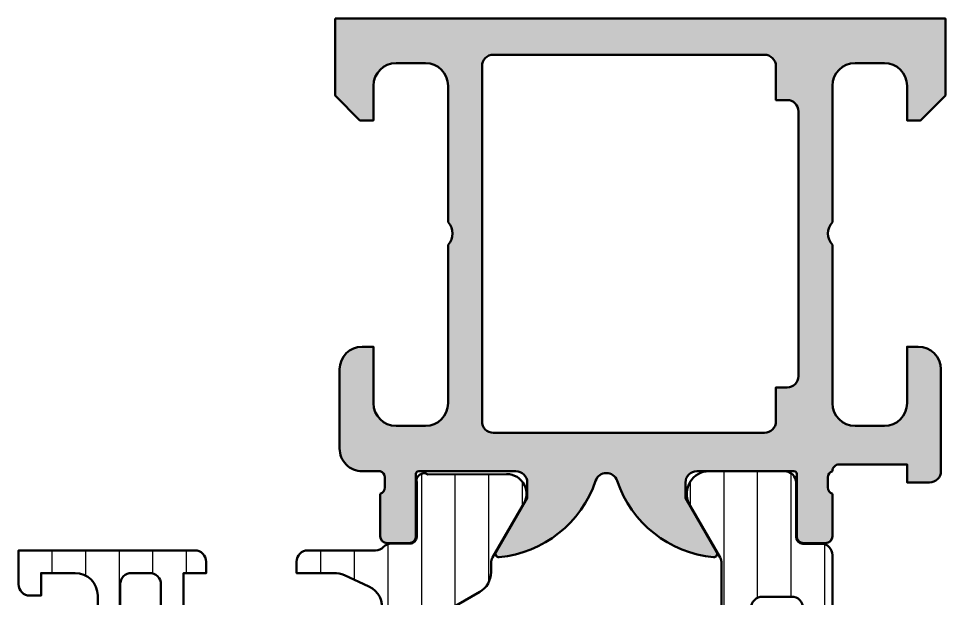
# Model space of a CAD drawing. Extents: x 0 to 81.5, y 0 to 75.
# Drawn here: x 0 to 41, y 49.38 to 75 of the extents above; entities that cross this region are included whole.
import ezdxf

# ---------------------------------------------------------------- set-up
doc = ezdxf.new("R2010")
doc.units = 0
for name, color, linetype, lineweight in [('0S-Alu contour', 7, 'Continuous', 50), ('0S-Alu hatch', 252, 'Continuous', 25), ('0S-Plastic contour', 254, 'Continuous', 50), ('0S-Plastic hatch', 253, 'Continuous', 25)]:
    doc.layers.add(name, color=color, linetype=linetype, lineweight=lineweight)
pattern_1 = [(90, (0, 0), (-1.4859, 0), [])]

# ---------------------------------------------------------------- blocks, each defined once
blk = doc.blocks.new('284027__BBD44476_E6F2_47E0_B0BE_C2AA405C31E2___F19B61E5_0C0F_4A24_8B42_441E8ADF70B4_')
at = {"layer": '0S-Plastic hatch'}
h = blk.add_hatch(dxfattribs=at)
h.set_pattern_fill('ANSI31', color=256, scale=0.4680000000000001, angle=45, style=0)
h.set_pattern_definition(pattern_1)
edge = h.paths.add_edge_path()
edge.add_line((36, 51.29262339778484), (36.000022921558, 25.45125658823265))
edge.add_arc((36.20416178718001, 25.45537538707199), 0.204180412775862, 181.155868943814, 269.5149389342865)
edge.add_line((36.20243323428476, 25.25120229122876), (40.30243323427305, 25.25120229122875))
edge.add_ellipse((40.30243323427305, 24.75120229122881), major_axis=(-0.4999999999999361, 0), ratio=1, start_angle=180, end_angle=270.0000000000008, ccw=False)
edge.add_line((40.80243323427299, 24.75120229122881), (40.80243323427299, 23.92045306784114))
edge.add_ellipse((39.80243323427295, 23.92045306784113), major_axis=(-1.000000000000035, 0), ratio=1, start_angle=105.00000000108139, end_angle=180, ccw=False)
edge.add_line((40.06125227939371, 22.95452724155691), (39.30243323427305, 22.75120229122875))
edge.add_line((39.30243323427305, 22.75120229122875), (39.30243323427305, 23.75120229122875))
edge.add_line((39.30243323427305, 23.75120229122875), (37.00243323428464, 23.75120229122875))
edge.add_arc((37.00414226812575, 22.74707631855112), 1.004127427074111, 90.0975179750866, 179.7701403215128)
edge.add_line((36.00002292155799, 22.75110467439828), (36.00002292155802, 19.75122632025462))
edge.add_arc((37.00414248000591, 19.75532877543038), 1.004127938958006, 180.2340877213126, 269.9024699846796)
edge.add_line((37.0024332342847, 18.75120229122876), (39.30243323427305, 18.75120229122875))
edge.add_line((39.30243323427305, 18.75120229122875), (39.30243323427317, 19.75120229122869))
edge.add_line((39.30243323427317, 19.75120229122869), (40.06125227939373, 19.54787734087044))
edge.add_ellipse((39.80243323427313, 18.58195151458678), major_axis=(-0.9999999999994615, 0), ratio=1, start_angle=180, end_angle=254.99999999891918, ccw=False)
edge.add_line((40.80243323427258, 18.58195151458678), (40.80243323427305, 17.75120229122875))
edge.add_ellipse((40.30243323427305, 17.75120229122874), major_axis=(-0.5, 0), ratio=1, start_angle=89.9999999999983, end_angle=180, ccw=False)
edge.add_line((40.30243323427304, 17.25120229122874), (36.20243323428468, 17.25120229122875))
edge.add_arc((36.20243323428467, 17.05120229122877), 0.1999999999999744, 89.99999999999594, 180)
edge.add_line((36.0024332342847, 17.05120229122877), (36.00111268929476, 16.21013004610088))
edge.add_ellipse((35.501115368629, 16.21010925689814), major_axis=(-0.4999973210979561, 0), ratio=1, start_angle=90.00176831585759, end_angle=180.0023822800019, ccw=False)
edge.add_line((35.50113080001328, 15.71011193603832), (34.69079946719837, 15.71008330962012))
edge.add_arc((34.69081033343268, 15.41008330981693), 0.2999999999999828, 90.00207529788342, 180.0020752978985)
edge.add_line((34.39081033362949, 15.41007244358255), (34.39122921384228, 13.0100740742441))
edge.add_ellipse((33.89123323682728, 13.0100533243742), major_axis=(-0.4999959774455648, 0), ratio=1, start_angle=90.0017728167, end_angle=180.0023777790716, ccw=False)
edge.add_line((33.89124870744704, 12.51005734716798), (30.41470721164119, 12.50993069970388))
edge.add_ellipse((30.55698200855538, 13.4997539283803), major_axis=(-0.9999960709244762, 0), ratio=1, start_angle=-32.72494080195452, end_angle=81.82046724598808, ccw=False)
edge.add_line((29.7157097778966, 14.04035838247479), (31.03409677568367, 16.32406298372988))
edge.add_arc((30.60107500393222, 16.57404727383961), 0.500000000112426, 330.0020787016154, 360.00201538907)
edge.add_line((31.10107500373532, 16.5740648614271), (31.09998869130261, 50.92833361702789))
edge.add_arc((30.59998869159655, 50.92831498385518), 0.5000000000532542, 0.0021352040807048, 30.00207189551975)
edge.add_line((31.03299235290213, 51.17833064206326), (29.71443992344539, 53.46193973131244))
edge.add_ellipse((30.55567298966561, 54.00260512706299), major_axis=(-0.9999960709244673, 0), ratio=1, start_angle=-81.81631665021598, end_angle=32.729091397728496, ccw=False)
edge.add_line((30.41332648878386, 54.99241804653369), (33.88986798458969, 54.99254469399776))
edge.add_ellipse((33.88988873445959, 54.49254871698272), major_axis=(-0.4999959774455932, 0), ratio=1, start_angle=180.0017728167249, end_angle=270.00237777907125, ccw=False)
edge.add_line((34.38988471166585, 54.49256418760271), (34.38963969108502, 52.09256579421701))
edge.add_arc((34.68963969088826, 52.09257666045134), 0.3000000000000254, 180.0020752978985, 270.0020752978793)
edge.add_line((34.68965055712254, 51.79257666064811), (35.49998188993747, 51.79260528706632))
edge.add_ellipse((35.5000026791402, 51.29260796640057), major_axis=(-0.499997321097949, 0), ratio=1, start_angle=180.0017683158931, end_angle=270.0023822799161, ccw=False)
edge = h.paths.add_edge_path()
edge.add_line((34.70055130142633, 40.10119604587006), (34.70055130142632, 48.95118994235432))
edge.add_arc((34.20055129933873, 48.95118994053621), 0.5000000020875888, 0, 90.00189910262115)
edge.add_line((34.20053472654188, 49.45118994234915), (32.90054062027397, 49.45118994234918))
edge.add_arc((32.90053698091735, 48.95119358170581), 0.4999963606566175, 89.99958295741548, 180.0004170428646)
edge.add_line((32.40054062027398, 48.95118994234675), (32.40054062027397, 40.10119604586718))
edge.add_arc((32.90053698091722, 40.10119240650811), 0.4999963606564967, 179.9995829571354, 270.0004170425984)
edge.add_line((32.90054062027396, 39.60119604586486), (34.20053472658671, 39.60119604586486))
edge.add_arc((34.20055129926904, 40.10119604774749), 0.5000000021572865, 269.998100910502, 360)
edge = h.paths.add_edge_path()
edge.add_line((32.40054062026359, 38.10119604656852), (32.4005406202636, 29.40118994305284))
edge.add_arc((32.9005406202636, 29.40118994304764), 0.5, 180, 269.9999999999984)
edge.add_line((32.90054062026359, 28.90118994304764), (34.20055130141594, 28.90118994304764))
edge.add_arc((34.20055130141597, 29.40118994304761), 0.4999999999999716, 269.9999999999976, 360)
edge.add_line((34.70055130141594, 29.40118994304761), (34.70055130141596, 38.10119604656853))
edge.add_arc((34.20055130141595, 38.10119604656332), 0.5000000000000071, 0, 90.00000000119365)
edge.add_line((34.20055130140553, 38.60119604656333), (32.9005406202532, 38.60119604656332))
edge.add_arc((32.9005406202636, 38.1011960465633), 0.5000000000000142, 90.00000000119202, 180)
edge = h.paths.add_edge_path()
edge.add_line((34.70055130141594, 18.55118078777944), (34.70055130141594, 27.40118994305278))
edge.add_arc((34.20055129932833, 27.40118994123469), 0.5000000020876172, 0, 90.00189910261624)
edge.add_line((34.20053472653151, 27.90118994304764), (32.9005406202636, 27.90118994304763))
edge.add_arc((32.90053698090692, 27.40119358240431), 0.4999963606565713, 89.99958295740896, 180.0004170428646)
edge.add_line((32.4005406202636, 27.40118994304524), (32.40054062026362, 18.55121130535239))
edge.add_arc((32.90055587905269, 18.55121130535239), 0.5000152587890696, 180, 269.9999999999968)
edge.add_line((32.90055587905266, 18.05119604656332), (34.20056656020501, 18.05119604656332))
edge.add_arc((34.200566560205, 18.55118078777426), 0.4999847412109411, 270.0000000000008, 360)
at = {"layer": '0S-Alu contour', "color": 7}
for points in [[(34.20053472654188, 49.45118994234915), (32.90054062027397, 49.45118994234918)], [(32.40054062027398, 48.95118994234675), (32.40054062027397, 40.10119604586718)], [(34.70055130142633, 40.10119604587006), (34.70055130142632, 48.95118994235432)], [(32.90054062027396, 39.60119604586486), (34.20053472658671, 39.60119604586486)], [(34.20055130140553, 38.60119604656333), (32.9005406202532, 38.60119604656332)], [(32.40054062026359, 38.10119604656852), (32.4005406202636, 29.40118994305284)], [(34.70055130141594, 29.40118994304761), (34.70055130141596, 38.10119604656853)], [(32.90054062026359, 28.90118994304764), (34.20055130141594, 28.90118994304764)], [(34.20053472653151, 27.90118994304764), (32.9005406202636, 27.90118994304763)], [(32.4005406202636, 27.40118994304524), (32.40054062026362, 18.55121130535239)], [(34.70055130141594, 18.55118078777944), (34.70055130141594, 27.40118994305278)], [(32.90055587905266, 18.05119604656332), (34.20056656020501, 18.05119604656332)]]:
    blk.add_lwpolyline(points, dxfattribs=at)
for centre, radius, start, end in [((32.90053698091735, 48.95119358170581), 0.4999963606566175, 89.99958295741548, 180.0004170428646), ((34.20055129933873, 48.95118994053621), 0.5000000020875888, 0, 90.00189910262115), ((32.90053698091722, 40.10119240650811), 0.4999963606564967, 179.9995829571354, 270.0004170425984), ((34.20055129926904, 40.10119604774749), 0.5000000021572865, 269.998100910502, 0), ((32.9005406202636, 38.1011960465633), 0.5000000000000142, 90.00000000119202, 180), ((34.20055130141595, 38.10119604656332), 0.5000000000000071, 0, 90.00000000119365), ((32.9005406202636, 29.40118994304764), 0.5, 180, 269.9999999999984), ((34.20055130141597, 29.40118994304761), 0.4999999999999716, 269.9999999999976, 0), ((32.90053698090692, 27.40119358240431), 0.4999963606565713, 89.99958295740896, 180.0004170428646), ((34.20055129932833, 27.40118994123469), 0.5000000020876172, 0, 90.00189910261624), ((32.90055587905269, 18.55121130535239), 0.5000152587890696, 180, 269.9999999999968), ((34.200566560205, 18.55118078777426), 0.4999847412109411, 270.0000000000008, 0)]:
    blk.add_arc(centre, radius, start, end, dxfattribs=at)
at = {"layer": '0S-Plastic contour', "color": 7}
for points in [[(30.41332648878386, 54.99241804653369), (33.88986798458969, 54.99254469399776)], [(34.38988471166585, 54.49256418760271), (34.38963969108502, 52.09256579421701)], [(31.03299235290213, 51.17833064206326), (29.71443992344539, 53.46193973131244)], [(34.68965055712254, 51.79257666064811), (35.49998188993747, 51.79260528706632)], [(36, 51.29262339778484), (36.000022921558, 25.45125658823265)], [(31.10107500373532, 16.5740648614271), (31.09998869130261, 50.92833361702789)], [(36.20243323428476, 25.25120229122876), (40.30243323427305, 25.25120229122875)], [(40.80243323427299, 24.75120229122881), (40.80243323427299, 23.92045306784114)], [(40.06125227939371, 22.95452724155691), (39.30243323427305, 22.75120229122875), (39.30243323427305, 23.75120229122875), (37.00243323428464, 23.75120229122875)], [(36.00002292155799, 22.75110467439828), (36.00002292155802, 19.75122632025462)], [(37.0024332342847, 18.75120229122876), (39.30243323427305, 18.75120229122875), (39.30243323427317, 19.75120229122869), (40.06125227939373, 19.54787734087044)], [(40.80243323427258, 18.58195151458678), (40.80243323427305, 17.75120229122875)], [(40.30243323427304, 17.25120229122874), (36.20243323428468, 17.25120229122875)], [(36.0024332342847, 17.05120229122877), (36.00111268929476, 16.21013004610088)], [(29.7157097778966, 14.04035838247479), (31.03409677568367, 16.32406298372988)], [(35.50113080001328, 15.71011193603832), (34.69079946719837, 15.71008330962012)], [(34.39081033362949, 15.41007244358255), (34.39122921384228, 13.0100740742441)], [(33.89124870744704, 12.51005734716798), (30.41470721164119, 12.50993069970388)]]:
    blk.add_lwpolyline(points, dxfattribs=at)
at = {"layer": '0S-Plastic contour', "color": 7, "extrusion": (0, 0, -1)}
for centre, radius, start, end in [((-30.55567298966561, 54.00260512706299), 0.9999960709244673, 327.2709086022715, 81.81631665021601), ((-33.88988873445959, 54.49254871698272), 0.4999959774455932, 89.99762222092875, 179.9982271832751), ((-35.5000026791402, 51.29260796640057), 0.4999973210979491, 89.9976177200839, 179.9982316841069), ((-40.30243323427305, 24.75120229122881), 0.4999999999999361, 89.9999999999992, 180), ((-39.80243323427295, 23.92045306784113), 1.000000000000035, 180, 254.9999999989186), ((-39.80243323427313, 18.58195151458678), 0.9999999999994615, 105.0000000010808, 180), ((-40.30243323427305, 17.75120229122874), 0.5, 180, 270.0000000000017), ((-35.501115368629, 16.21010925689814), 0.4999973210979562, 179.9976177199981, 269.9982316841424), ((-30.55698200855538, 13.4997539283803), 0.9999960709244762, 278.1795327540119, 32.7249408019545), ((-33.89123323682728, 13.0100533243742), 0.4999959774455648, 179.9976222209284, 269.9982271833)]:
    blk.add_arc(centre, radius, start, end, dxfattribs=at)
at = {"layer": '0S-Plastic contour', "color": 7}
for centre, radius, start, end in [((34.68963969088826, 52.09257666045134), 0.3000000000000254, 180.0020752978985, 270.0020752978793), ((30.59998869159655, 50.92831498385518), 0.5000000000532542, 0.0021352040807048, 30.00207189551975), ((36.20416178718001, 25.45537538707199), 0.204180412775862, 181.155868943814, 269.5149389342865), ((37.00414226812575, 22.74707631855112), 1.004127427074111, 90.0975179750866, 179.7701403215128), ((37.00414248000591, 19.75532877543038), 1.004127938958006, 180.2340877213126, 269.9024699846796), ((36.20243323428467, 17.05120229122877), 0.1999999999999744, 89.99999999999594, 180), ((30.60107500393222, 16.57404727383961), 0.500000000112426, 330.0020787016154, 0.0020153890700116), ((34.69081033343268, 15.41008330981693), 0.2999999999999828, 90.00207529788342, 180.0020752978985)]:
    blk.add_arc(centre, radius, start, end, dxfattribs=at)
blk = doc.blocks.new('284027__9FBC912E_BED6_47D3_9E29_8CEC55046201___20CCA872_EEA6_4AF7_BD34_50E6EB9A945E_')
at = {"layer": '0S-Plastic hatch'}
h = blk.add_hatch(dxfattribs=at)
h.set_pattern_fill('ANSI31', color=256, scale=0.4680000000000001, angle=45, style=0)
h.set_pattern_definition(pattern_1)
edge = h.paths.add_edge_path()
edge.add_arc((0.5000000000000036, 50), 0.5000000000000036, 180, 269.9999999999995)
edge.add_line((0.4999999999999998, 49.5), (1, 49.5))
edge.add_line((1, 49.5), (1, 50.5))
edge.add_line((1, 50.5), (2.500000000000015, 50.5))
edge.add_ellipse((2.500000000000012, 49.50000000000001), major_axis=(-0.9999999999999857, 0), ratio=1, start_angle=180, end_angle=269.99999999999983, ccw=False)
edge.add_line((3.499999999999998, 49.50000000000001), (3.5, 45.49999999999999))
edge.add_ellipse((2.500000000000017, 45.49999999999998), major_axis=(-0.9999999999999822, 0), ratio=1, start_angle=90.00000000000063, end_angle=180, ccw=False)
edge.add_line((2.500000000000028, 44.5), (1, 44.5))
edge.add_line((1, 44.5), (1, 45.49999999999999))
edge.add_line((1, 45.49999999999999), (0.5, 45.49999999999999))
edge.add_arc((0.5000000000000054, 45), 0.5, 90.00000000000063, 180)
edge.add_line((5.3e-15, 45), (-1.42e-14, 21.19999699999996))
edge.add_arc((0.4999999999999858, 21.19999699999996), 0.5, 180, 270.0000000000081)
edge.add_line((0.5000000000000567, 20.69999699999996), (1.310300815755219, 20.69999700000008))
edge.add_ellipse((1.310300815755077, 20.39999700000032), major_axis=(-0.2999999999997556, 0), ratio=1, start_angle=180, end_angle=269.99999999997283, ccw=False)
edge.add_line((1.610300815754833, 20.39999700000032), (1.609968865358034, 17.99999861706388))
edge.add_arc((1.987213622739954, 17.94915113690577), 0.380656108857552, 172.3235693022829, 288.8129518105854)
edge.add_line((2.109967482421886, 17.58883105261437), (5.586508980521443, 17.61899246813462))
edge.add_arc((5.582594740102472, 18.49971578639339), 0.8807320163379948, 270.2546406740549, 397.0569971014201)
edge.add_line((6.285450980521311, 19.03045300000016), (4.461375763333071, 22.18984438605199))
edge.add_ellipse((4.894388480063591, 22.43984436035153), major_axis=(-0.5000000000001205, 0), ratio=1, start_angle=-89.9999999999917, end_angle=29.999996599335702, ccw=False)
edge.add_line((4.894388480063518, 22.93984436035166), (17.70006144527534, 22.9398443603516))
edge.add_arc((17.70006144527534, 23.4398443603516), 0.5, 270, 360.0000327007567)
edge.add_line((18.20006144527526, 23.43984464571954), (18.20004752908076, 47.81966089225612))
edge.add_ellipse((19.20004752901785, 47.81967208833896), major_axis=(-0.9999999999997681, 0), ratio=1, start_angle=-60.00495389455108, end_angle=0.0006414880432998871, ccw=False)
edge.add_line((18.70012240897667, 48.68574071977146), (20.39994227046489, 49.66693622490979))
edge.add_arc((19.90001715042351, 50.5330048563422), 0.9999999999998012, 299.9950461054615, 359.9988249444108)
edge.add_line((20.90001715021301, 50.53298434775327), (20.9000254117782, 50.93581878700391))
edge.add_ellipse((21.40002541167281, 50.93580853270988), major_axis=(-0.4999999999997522, 0), ratio=1, start_angle=330.0000034006127, end_angle=359.9988249444108, ccw=False)
edge.add_line((20.96701269494283, 51.18580850700963), (22.28552954790156, 53.46954699999988))
edge.add_arc((21.59310906117799, 53.99953787862428), 0.8719727414659045, 322.56891815828, 450.4251608211098)
edge.add_line((21.58663868504108, 54.87148661340873), (18.11004604980202, 54.85467334836883))
edge.add_arc((17.93415946314549, 54.57285699489808), 0.3321995611815831, 58.0309814548621, 192.6686729495804)
edge.add_line((17.61004743273795, 54.50000138293622), (17.61038206204446, 52.10000300000002))
edge.add_ellipse((17.31038206204434, 52.10000300000011), major_axis=(-0.3000000000001108, 0), ratio=1, start_angle=89.99999999998238, end_angle=180, ccw=False)
edge.add_line((17.31038206204425, 51.800003), (16.50000154298155, 51.80000300000001))
edge.add_arc((16.50000154298146, 51.30000300000003), 0.4999999999999787, 89.99999999999022, 135.5732366891123)
edge.add_ellipse((15.78585575955138, 52.00000000000001), major_axis=(-0.4999999999999859, 0), ratio=1, start_angle=89.9999999999992, end_angle=135.5732366891182, ccw=False)
edge.add_line((15.78585575955138, 51.50000000000003), (12.79996948707803, 51.49999999999998))
edge.add_arc((12.79996948707803, 50.99999999999997), 0.5000000000000071, 90.00000000000063, 179.9965029431444)
edge.add_line((12.29996948800935, 51.00003051757809), (12.29993896484273, 50.49993896484443))
edge.add_line((12.29993896484273, 50.49993896484443), (13.93602766642786, 50.49993896484446))
edge.add_ellipse((13.99851301323112, 49.50189308341627), major_axis=(-1.000000000000441, 0), ratio=1, start_angle=244.8612262341976, end_angle=273.58248048792973, ccw=False)
edge.add_line((14.42332516425769, 50.40717460666805), (15.50023827656167, 49.90683821133991))
edge.add_ellipse((15.07889072796826, 48.99993896484429), major_axis=(-1.000000000000008, 0), ratio=1, start_angle=89.9999999999975, end_angle=245.0803068673854, ccw=False)
edge.add_line((15.07889072796821, 47.99993896484428), (8.300113594345946, 47.99993896484458))
edge.add_ellipse((8.300041538370053, 48.99999576102165), major_axis=(-1.000056798772947, 0), ratio=1, start_angle=0.0032539963814883777, end_angle=90.00412826883041, ccw=False)
edge.add_line((7.299984741209916, 48.9999389648452), (7.299999999999999, 50.5))
edge.add_line((7.299999999999999, 50.5), (8.299954223631506, 50.49993896484362))
edge.add_line((8.299954223631506, 50.49993896484362), (8.299954223632726, 50.99999999999876))
edge.add_arc((7.799954223632724, 50.99999999999998), 0.5000000000000036, 0, 89.99999999999959)
edge.add_line((7.799954223632727, 51.49999999999998), (0, 51.5))
edge.add_line((0, 51.5), (0, 50))
edge = h.paths.add_edge_path()
edge.add_line((8.300143440219866, 46.99993896484458), (15.65854513679115, 46.99993896484428))
edge.add_ellipse((15.65854513679113, 46.49993896484427), major_axis=(-0.5, 0), ratio=1, start_angle=146.0739382130871, end_angle=269.9999999999982, ccw=False)
edge.add_line((16.07342438732754, 46.22087766786036), (9.939453531538613, 37.10152912699627))
edge.add_ellipse((9.524574281002199, 37.38059042398018), major_axis=(-0.4999999999999994, 0), ratio=1, start_angle=33.351953760056574, end_angle=146.0739382130871, ccw=False)
edge.add_line((9.106919689199012, 37.1057001878027), (4.582345408196815, 43.98011395634074))
edge.add_ellipse((4.999999999999976, 44.25500419251822), major_axis=(-0.4999999999999746, 0), ratio=1, start_angle=0, end_angle=33.35195376005743, ccw=False)
edge.add_line((4.500000000000001, 44.25500419251822), (4.5, 49.99999999999999))
edge.add_ellipse((5.000000000000003, 50), major_axis=(-0.5000000000000036, 0), ratio=1, start_angle=270.0000000000008, end_angle=360, ccw=False)
edge.add_line((4.999999999999996, 50.5), (5.799994913865988, 50.5))
edge.add_ellipse((5.79999491386599, 50), major_axis=(-0.4999999999999929, 0), ratio=1, start_angle=179.9994173090251, end_angle=270.0000000000002, ccw=False)
edge.add_line((6.299994913840126, 49.99999491506199), (6.29998474282264, 48.99988217189338))
edge.add_arc((8.300041538370095, 48.99999576102164), 2.000056798772986, 180.0032539963815, 270.0029191900563)
edge = h.paths.add_edge_path()
edge.add_line((10.30177322464598, 35.84846723325332), (16.28515726818224, 44.74393899692443))
edge.add_ellipse((16.70003651871866, 44.46487769994051), major_axis=(-0.5000000000000009, 0), ratio=1, start_angle=180.0001166206049, end_angle=326.0739382130872, ccw=False)
edge.add_line((17.20003651871763, 44.46487871764728), (17.20007312872667, 26.4784943577582))
edge.add_ellipse((16.70007312872771, 26.47849334005143), major_axis=(-0.4999999999999984, 0), ratio=1, start_angle=33.35195376005612, end_angle=180.0001166206049, ccw=False)
edge.add_line((16.28241853692452, 26.20360310387395), (10.29899788337921, 35.29451570009192))
edge.add_ellipse((10.71665247518239, 35.5694059362694), major_axis=(-0.4999999999999949, 0), ratio=1, start_angle=-33.926061786913124, end_angle=33.3519537600568, ccw=False)
edge = h.paths.add_edge_path()
edge.add_line((2.788801305310638, 24.67896364073391), (9.091606972108067, 34.04931818140064))
edge.add_ellipse((9.506486222644481, 33.77025688441673), major_axis=(-0.4999999999999994, 0), ratio=1, start_angle=213.3519537600565, end_angle=326.0739382130871, ccw=False)
edge.add_line((9.924140814447666, 34.04514712059421), (16.09148345428257, 24.67479257992748))
edge.add_ellipse((15.67382886247938, 24.39990234375), major_axis=(-0.4999999999999993, 0), ratio=1, start_angle=90.00000000000023, end_angle=213.3519537600565, ccw=False)
edge.add_line((15.67382886247938, 23.89990234375), (3.203680555847054, 23.89990234375))
edge.add_ellipse((3.203680555847052, 24.39990234375), major_axis=(-0.5, 0), ratio=1, start_angle=-33.92606178691301, end_angle=90.00000000000023, ccw=False)
edge = h.paths.add_edge_path()
edge.add_line((0.9999999999999928, 25.45048976309254), (1, 43))
edge.add_ellipse((1.5, 43), major_axis=(-0.5, 0), ratio=1, start_angle=270, end_angle=360, ccw=False)
edge.add_line((1.5, 43.5), (3.431690650671463, 43.5))
edge.add_ellipse((3.431690650671461, 43), major_axis=(-0.5, 0), ratio=1, start_angle=213.3519537600565, end_angle=269.99999999999983, ccw=False)
edge.add_line((3.849345242474647, 43.27489023617748), (8.732062620267463, 35.85633160830499))
edge.add_ellipse((8.314408028464277, 35.5814413721275), major_axis=(-0.5000000000000032, 0), ratio=1, start_angle=146.0739382130873, end_angle=213.3519537600572, ccw=False)
edge.add_line((8.729287279000692, 35.30238007514358), (1.914879250536406, 25.17142846610862))
edge.add_ellipse((1.499999999999992, 25.45048976309253), major_axis=(-0.4999999999999994, 0), ratio=1, start_angle=0, end_angle=146.0739382130871, ccw=False)
at = {"layer": '0S-Alu contour', "color": 7}
for points in [[(4.999999999999996, 50.5), (5.799994913865988, 50.5)], [(4.500000000000001, 44.25500419251822), (4.5, 49.99999999999999)], [(6.299994913840126, 49.99999491506199), (6.29998474282264, 48.99988217189338)], [(8.300143440219866, 46.99993896484458), (15.65854513679115, 46.99993896484428)], [(16.07342438732754, 46.22087766786036), (9.939453531538613, 37.10152912699627)], [(10.30177322464598, 35.84846723325332), (16.28515726818224, 44.74393899692443)], [(17.20003651871763, 44.46487871764728), (17.20007312872667, 26.4784943577582)], [(9.106919689199012, 37.1057001878027), (4.582345408196815, 43.98011395634074)], [(1.5, 43.5), (3.431690650671463, 43.5)], [(3.849345242474647, 43.27489023617748), (8.732062620267463, 35.85633160830499)], [(0.9999999999999928, 25.45048976309254), (1, 43)], [(8.729287279000692, 35.30238007514358), (1.914879250536406, 25.17142846610862)], [(16.28241853692452, 26.20360310387395), (10.29899788337921, 35.29451570009192)], [(2.788801305310638, 24.67896364073391), (9.091606972108067, 34.04931818140064)], [(9.924140814447666, 34.04514712059421), (16.09148345428257, 24.67479257992748)], [(15.67382886247938, 23.89990234375), (3.203680555847054, 23.89990234375)]]:
    blk.add_lwpolyline(points, dxfattribs=at)
at = {"layer": '0S-Alu contour', "color": 7, "extrusion": (0, 0, -1)}
for centre, radius, start, end in [((-5.000000000000003, 50), 0.5000000000000036, 0, 89.9999999999992), ((-5.79999491386599, 50), 0.4999999999999929, 89.9999999999998, 180.000582690975), ((-15.65854513679113, 46.49993896484427), 0.5, 90.00000000000183, 213.9260617869129), ((-16.70003651871866, 44.46487769994051), 0.5000000000000009, 33.92606178691281, 179.9998833793951), ((-4.999999999999976, 44.25500419251822), 0.4999999999999746, 326.6480462399426, 0), ((-1.5, 43), 0.5, 0, 90), ((-3.431690650671461, 43), 0.5, 90.00000000000018, 146.6480462399435), ((-9.524574281002199, 37.38059042398018), 0.4999999999999994, 213.9260617869129, 326.6480462399435), ((-8.314408028464277, 35.5814413721275), 0.5000000000000032, 146.6480462399428, 213.9260617869127), ((-10.71665247518239, 35.5694059362694), 0.4999999999999949, 326.6480462399432, 33.92606178691303), ((-9.506486222644481, 33.77025688441673), 0.4999999999999994, 33.92606178691293, 146.6480462399435), ((-16.70007312872771, 26.47849334005143), 0.4999999999999984, 179.9998833793951, 326.6480462399439), ((-1.499999999999992, 25.45048976309253), 0.4999999999999994, 213.9260617869129, 0), ((-3.203680555847052, 24.39990234375), 0.5, 269.9999999999998, 33.92606178691293), ((-15.67382886247938, 24.39990234375), 0.4999999999999993, 146.6480462399435, 269.9999999999998)]:
    blk.add_arc(centre, radius, start, end, dxfattribs=at)
at = {"layer": '0S-Alu contour', "color": 7}
blk.add_arc((8.300041538370095, 48.99999576102164), 2.000056798772986, 180.0032539963815, 270.0029191900563, dxfattribs=at)
at = {"layer": '0S-Plastic contour', "color": 7}
for points in [[(21.58663868504108, 54.87148661340873), (18.11004604980202, 54.85467334836883)], [(17.61004743273795, 54.50000138293622), (17.61038206204446, 52.10000300000002)], [(20.96701269494283, 51.18580850700963), (22.28552954790156, 53.46954699999988)], [(17.31038206204425, 51.800003), (16.50000154298155, 51.80000300000001)], [(7.799954223632727, 51.49999999999998), (0, 51.5), (0, 50)], [(15.78585575955138, 51.50000000000003), (12.79996948707803, 51.49999999999998)], [(7.299984741209916, 48.9999389648452), (7.299999999999999, 50.5), (8.299954223631506, 50.49993896484362), (8.299954223632726, 50.99999999999876)], [(12.29996948800935, 51.00003051757809), (12.29993896484273, 50.49993896484443), (13.93602766642786, 50.49993896484446)], [(20.90001715021301, 50.53298434775327), (20.9000254117782, 50.93581878700391)], [(0.4999999999999998, 49.5), (1, 49.5), (1, 50.5), (2.500000000000015, 50.5)], [(14.42332516425769, 50.40717460666805), (15.50023827656167, 49.90683821133991)], [(18.70012240897667, 48.68574071977146), (20.39994227046489, 49.66693622490979)], [(3.499999999999998, 49.50000000000001), (3.5, 45.49999999999999)], [(15.07889072796821, 47.99993896484428), (8.300113594345946, 47.99993896484458)], [(18.20006144527526, 23.43984464571954), (18.20004752908076, 47.81966089225612)], [(2.500000000000028, 44.5), (1, 44.5), (1, 45.49999999999999), (0.5, 45.49999999999999)], [(5.3e-15, 45), (-1.42e-14, 21.19999699999996)], [(4.894388480063518, 22.93984436035166), (17.70006144527534, 22.9398443603516)], [(6.285450980521311, 19.03045300000016), (4.461375763333071, 22.18984438605199)], [(0.5000000000000567, 20.69999699999996), (1.310300815755219, 20.69999700000008)], [(1.610300815754833, 20.39999700000032), (1.609968865358034, 17.99999861706388)], [(2.109967482421886, 17.58883105261437), (5.586508980521443, 17.61899246813462)]]:
    blk.add_lwpolyline(points, dxfattribs=at)
for centre, radius, start, end in [((17.93415946314549, 54.57285699489808), 0.3321995611815831, 58.0309814548621, 192.6686729495804), ((21.59310906117799, 53.99953787862428), 0.8719727414659045, 322.56891815828, 90.42516082110983), ((16.50000154298146, 51.30000300000003), 0.4999999999999787, 89.99999999999022, 135.5732366891123), ((7.799954223632724, 50.99999999999998), 0.5000000000000036, 0, 89.99999999999959), ((12.79996948707803, 50.99999999999997), 0.5000000000000071, 90.00000000000063, 179.9965029431444), ((19.90001715042351, 50.5330048563422), 0.9999999999998012, 299.9950461054615, 359.9988249444108), ((0.5000000000000036, 50), 0.5000000000000036, 180, 269.9999999999995), ((0.5000000000000054, 45), 0.5, 90.00000000000063, 180), ((17.70006144527534, 23.4398443603516), 0.5, 270, 3.27007566742e-05), ((0.4999999999999858, 21.19999699999996), 0.5, 180, 270.0000000000081), ((5.582594740102472, 18.49971578639339), 0.8807320163379948, 270.2546406740549, 37.05699710142008), ((1.987213622739954, 17.94915113690577), 0.380656108857552, 172.3235693022829, 288.8129518105854)]:
    blk.add_arc(centre, radius, start, end, dxfattribs=at)
at = {"layer": '0S-Plastic contour', "color": 7, "extrusion": (0, 0, -1)}
for centre, radius, start, end in [((-17.31038206204434, 52.10000300000011), 0.3000000000001108, 180, 270.0000000000176), ((-15.78585575955138, 52.00000000000001), 0.4999999999999859, 224.4267633108819, 270.0000000000008), ((-21.40002541167281, 50.93580853270988), 0.4999999999997522, 0.0011750555892266, 29.99999659938731), ((-2.500000000000012, 49.50000000000001), 0.9999999999999857, 90.00000000000018, 180), ((-13.99851301323112, 49.50189308341627), 1.000000000000441, 86.4175195120703, 115.1387737658024), ((-15.07889072796826, 48.99993896484429), 1.000000000000008, 114.9196931326146, 270.0000000000025), ((-8.300041538370053, 48.99999576102165), 1.000056798772947, 269.9958717311696, 359.9967460036185), ((-19.20004752901785, 47.81967208833896), 0.9999999999997681, 359.9993585119567, 60.00495389455108), ((-2.500000000000017, 45.49999999999998), 0.9999999999999822, 180, 269.9999999999994), ((-4.894388480063591, 22.43984436035153), 0.5000000000001205, 330.0000034006643, 89.99999999999166), ((-1.310300815755077, 20.39999700000032), 0.2999999999997556, 90.00000000002716, 180)]:
    blk.add_arc(centre, radius, start, end, dxfattribs=at)
blk = doc.blocks.new('361620__5769D76E_EE8D_4D01_A851_9154293CBA9D_')
at = {"layer": '0S-Alu hatch'}
h = blk.add_hatch(color=256, dxfattribs=at)
edge = h.paths.add_edge_path()
edge.add_line((14, 75), (14, 71.60000610351517))
edge.add_line((14, 71.60000610351517), (15.09997558593704, 70.5))
edge.add_line((15.09997558593704, 70.5), (15.69998168945358, 70.49999999999977))
edge.add_line((15.69998168945358, 70.49999999999977), (15.69998168945312, 72.03408813476562))
edge.add_ellipse((16.70002707530625, 72.0340427489125), major_axis=(-1.000045386883018, 0), ratio=1, start_angle=270.0026002998412, end_angle=359.99739970021847, ccw=False)
edge.add_line((16.69998168945267, 73.03408813476562), (18, 73.03408813476562))
edge.add_ellipse((17.99994749923166, 72.03403563399729), major_axis=(-1.000052502146426, 0), ratio=1, start_angle=180.0030079144712, end_angle=269.9969920854739, ccw=False)
edge.add_line((19, 72.03408813476467), (19, 66))
edge.add_ellipse((18.47487824604013, 65.5), major_axis=(-0.7250881715225299, 0), ratio=1, start_angle=136.4038161186325, end_angle=223.5961838813676, ccw=False)
edge.add_line((19, 65), (19, 57.99999999999977))
edge.add_ellipse((17.99994749923166, 58.00005250076833), major_axis=(-1.000052502146426, 0), ratio=1, start_angle=90.00300791450007, end_angle=179.996992085529, ccw=False)
edge.add_line((17.99999999999954, 57), (16.69998168945312, 57))
edge.add_ellipse((16.70002707530659, 58.00004538585347), major_axis=(-1.000045386883359, 0), ratio=1, start_angle=0.0026002997814771334, end_angle=89.99739970016532, ccw=False)
edge.add_line((15.69998168945313, 58.00000000000093), (15.69998168945267, 60.5))
edge.add_line((15.69998168945267, 60.5), (15.19998168945267, 60.5))
edge.add_arc((15.20000151260046, 59.49998017685266), 1.000019823343815, 90.00113576019088, 179.9988642400294)
edge.add_line((14.19998168945312, 59.49999999999661), (14.19998168945312, 55.99999264643201))
edge.add_arc((15.1999816894529, 55.99999264643225), 0.9999999999997761, 180, 270.0000000000127)
edge.add_line((15.19998168945312, 54.99999264643247), (16.00015640258835, 54.99999264643225))
edge.add_ellipse((15.92131995604531, 54.73247205443914), major_axis=(-0.2788950563274261, 0), ratio=1, start_angle=178.835410625902, end_angle=253.58012358050848, ccw=False)
edge.add_line((16.20015740258835, 54.72680364644076), (16.20015740258835, 54.27320964644074))
edge.add_ellipse((15.92128930694518, 54.26754898696369), major_axis=(-0.278925541737145, 0), ratio=1, start_angle=106.4245945553543, end_angle=181.1628700728853, ccw=False)
edge.add_line((16.00015640258835, 54.00000564644076), (16.00015640258835, 52.11999464643224))
edge.add_arc((16.30015640258835, 52.11999464643224), 0.3000000000000043, 180, 270)
edge.add_line((16.30015640258835, 51.81999464643224), (17.28013072163113, 51.81999464643224))
edge.add_arc((17.28013072163113, 52.11999464643224), 0.3000000000000043, 270.0000000000007, 360)
edge.add_line((17.58013072163113, 52.11999464643224), (17.58013072163113, 54.87999264643224))
edge.add_ellipse((17.70013072163113, 54.87999264643224), major_axis=(-0.1199999999999974, 0), ratio=1, start_angle=269.9999999999983, end_angle=360, ccw=False)
edge.add_line((17.70013072163114, 54.99999264643224), (22.00015640258698, 54.99999264643247))
edge.add_ellipse((22.00015640258733, 54.4999926464319), major_axis=(-0.5000000000005685, 0), ratio=1, start_angle=180, end_angle=270.0000000000395, ccw=False)
edge.add_line((22.50015640258789, 54.4999926464319), (22.50015640258835, 53.79999264643266))
edge.add_line((22.50015640258835, 53.79999264643266), (21.11866094496509, 51.40717232340557))
edge.add_arc((21.2382761872361, 51.33811243108159), 0.1381197846485198, 150.0000000001352, 277.7024374942235)
edge.add_arc((20.79065779925257, 56.179463665884), 4.99999999999853, 275.3492280096208, 341.2905992561406)
edge.add_ellipse((26.00002493344528, 54.41523747256868), major_axis=(-0.500000000000286, 0), ratio=1, start_angle=198.7094007438779, end_angle=341.2905992561223, ccw=False)
edge.add_arc((31.20939206763884, 56.17946366588492), 4.999999999999637, 198.7094007438663, 264.6507719903862)
edge.add_arc((30.76177367965507, 51.33811243108058), 0.1381197846476436, 262.2975625060363, 390.0000000001256)
edge.add_line((30.88138892192501, 51.40717232340467), (29.49989346430357, 53.79999264643266))
edge.add_line((29.49989346430357, 53.79999264643266), (29.49989346430402, 54.4999926464327))
edge.add_ellipse((29.9998934643039, 54.49999264643259), major_axis=(-0.4999999999998828, 0), ratio=1, start_angle=269.99999999998613, end_angle=360, ccw=False)
edge.add_line((29.99989346430402, 54.99999264643247), (34.29991914526077, 54.99999264643247))
edge.add_ellipse((34.29991914526077, 54.87999264643247), major_axis=(-0.1200000000000045, 0), ratio=1, start_angle=180, end_angle=270, ccw=False)
edge.add_line((34.41991914526078, 54.87999264643247), (34.41991914526078, 52.11999464643247))
edge.add_arc((34.71991914526078, 52.11999464643247), 0.3000000000000043, 180, 270)
edge.add_line((34.71991914526078, 51.81999464643247), (35.69989346430356, 51.81999464643247))
edge.add_arc((35.69989346430356, 52.11999464643247), 0.3000000000000043, 270.0000000000013, 360)
edge.add_line((35.99989346430356, 52.11999464643247), (35.99989346430357, 54.00000564644098))
edge.add_ellipse((36.07876055994674, 54.26754898696391), major_axis=(-0.2789255417371443, 0), ratio=1, start_angle=-1.1628700728862214, end_angle=73.57540544464467, ccw=False)
edge.add_line((35.79989246430358, 54.27320964644097), (35.79989246430357, 54.72680364644098))
edge.add_ellipse((36.07872991084662, 54.73247205443937), major_axis=(-0.2788950563274381, 0), ratio=1, start_angle=-73.58012358050632, end_angle=1.1645893740997053, ccw=False)
edge.add_ellipse((36.29990117862837, 54.99999533743279), major_axis=(-0.3000077143368681, 0), ratio=1, start_angle=-90.00051393011512, end_angle=0.0005139306048249637, ccw=False)
edge.add_line((36.29990386962936, 55.30000305175759), (39.29991912841797, 55.30000305175781))
edge.add_line((39.29991912841797, 55.30000305175781), (39.29991912841797, 54.49999999999977))
edge.add_line((39.29991912841797, 54.49999999999977), (40.29991912841796, 54.5))
edge.add_arc((40.29992944852835, 54.99998967988961), 0.4999896799961229, 269.9988173780516, 360.0011826219717)
edge.add_line((40.79991912841797, 55.00000000000021), (40.79991912841797, 59.50000000000023))
edge.add_arc((39.79989930527029, 59.49998017685231), 1.000019823344156, 0.0011357606123724, 89.99886423981567)
edge.add_line((39.79991912841797, 60.5), (39.29991912841797, 60.5))
edge.add_line((39.29991912841797, 60.5), (39.29991912841797, 58))
edge.add_ellipse((38.29987374256461, 58.00004538585335), major_axis=(-1.000045386883245, 0), ratio=1, start_angle=90.0026002998282, end_angle=179.9973997002186, ccw=False)
edge.add_line((38.29991912841797, 57), (36.99990081787064, 57))
edge.add_ellipse((36.99995331863931, 58.00005250076821), major_axis=(-1.000052502146312, 0), ratio=1, start_angle=0.00300791447108395, end_angle=89.99699208545428, ccw=False)
edge.add_line((35.99990081787109, 58.00000000000085), (35.99990081787109, 65))
edge.add_ellipse((36.52502257183096, 65.5), major_axis=(-0.7250881715225299, 0), ratio=1, start_angle=-43.596183881367494, end_angle=43.59618388136761, ccw=False)
edge.add_line((35.99990081787109, 66), (35.99990081787064, 72.03408813476676))
edge.add_ellipse((36.99995331863829, 72.03403563399797), major_axis=(-1.000052502145744, 0), ratio=1, start_angle=270.00300791448706, end_angle=359.99699208552886, ccw=False)
edge.add_line((36.99990081787064, 73.03408813476562), (38.29991912841752, 73.03408813476562))
edge.add_ellipse((38.29987374256416, 72.03404274891227), major_axis=(-1.000045386883245, 0), ratio=1, start_angle=180.0026002997815, end_angle=269.9973997001718, ccw=False)
edge.add_line((39.29991912841752, 72.03408813476481), (39.29991912841842, 70.49999999999977))
edge.add_line((39.29991912841842, 70.49999999999977), (39.8999252319336, 70.5))
edge.add_line((39.8999252319336, 70.5), (40.99990081787155, 71.60000610351676))
edge.add_line((40.99990081787155, 71.60000610351676), (40.99990081787109, 75))
edge.add_line((40.99990081787109, 75), (14, 75))
edge = h.paths.add_edge_path()
edge.add_line((20.5, 57.20001220703125), (20.5, 72.89999389648438))
edge.add_ellipse((21, 72.89999389648438), major_axis=(-0.5, 0), ratio=1, start_angle=270, end_angle=360, ccw=False)
edge.add_line((21, 73.39999389648438), (32.99990844726563, 73.39999389648438))
edge.add_ellipse((32.99990844726563, 72.89999389648438), major_axis=(-0.5, 0), ratio=1, start_angle=180, end_angle=270, ccw=False)
edge.add_line((33.49990844726562, 72.89999389648438), (33.49990844726562, 71.39999389648438))
edge.add_line((33.49990844726562, 71.39999389648438), (33.99990844726563, 71.39999389648438))
edge.add_ellipse((33.99990844726563, 70.89999389648438), major_axis=(-0.5, 0), ratio=1, start_angle=180, end_angle=270, ccw=False)
edge.add_line((34.49990844726563, 70.89999389648438), (34.49990844726563, 59.20001220703125))
edge.add_ellipse((33.99990844726563, 59.20001220703125), major_axis=(-0.5, 0), ratio=1, start_angle=90, end_angle=180, ccw=False)
edge.add_line((33.99990844726563, 58.70001220703125), (33.49990844726562, 58.70001220703125))
edge.add_line((33.49990844726562, 58.70001220703125), (33.49990844726562, 57.20001220703125))
edge.add_ellipse((32.99990844726563, 57.20001220703125), major_axis=(-0.5, 0), ratio=1, start_angle=90, end_angle=180, ccw=False)
edge.add_line((32.99990844726563, 56.70001220703125), (21, 56.70001220703125))
edge.add_ellipse((21, 57.20001220703125), major_axis=(-0.5, 0), ratio=1, start_angle=0, end_angle=90, ccw=False)
at = {"layer": '0S-Alu contour', "color": 7}
for points in [[(14, 75), (14, 71.60000610351517), (15.09997558593704, 70.5), (15.69998168945358, 70.49999999999977), (15.69998168945312, 72.03408813476562)], [(39.29991912841752, 72.03408813476481), (39.29991912841842, 70.49999999999977), (39.8999252319336, 70.5), (40.99990081787155, 71.60000610351676), (40.99990081787109, 75), (14, 75)], [(21, 73.39999389648438), (32.99990844726563, 73.39999389648438)], [(16.69998168945267, 73.03408813476562), (18, 73.03408813476562)], [(36.99990081787064, 73.03408813476562), (38.29991912841752, 73.03408813476562)], [(20.5, 57.20001220703125), (20.5, 72.89999389648438)], [(33.49990844726562, 72.89999389648438), (33.49990844726562, 71.39999389648438), (33.99990844726563, 71.39999389648438)], [(19, 72.03408813476467), (19, 66)], [(35.99990081787109, 66), (35.99990081787064, 72.03408813476676)], [(34.49990844726563, 70.89999389648438), (34.49990844726563, 59.20001220703125)], [(19, 65), (19, 57.99999999999977)], [(35.99990081787109, 58.00000000000085), (35.99990081787109, 65)], [(15.69998168945313, 58.00000000000093), (15.69998168945267, 60.5), (15.19998168945267, 60.5)], [(39.79991912841797, 60.5), (39.29991912841797, 60.5), (39.29991912841797, 58)], [(14.19998168945312, 59.49999999999661), (14.19998168945312, 55.99999264643201)], [(40.79991912841797, 55.00000000000021), (40.79991912841797, 59.50000000000023)], [(33.99990844726563, 58.70001220703125), (33.49990844726562, 58.70001220703125), (33.49990844726562, 57.20001220703125)], [(17.99999999999954, 57), (16.69998168945312, 57)], [(38.29991912841797, 57), (36.99990081787064, 57)], [(32.99990844726563, 56.70001220703125), (21, 56.70001220703125)], [(15.19998168945312, 54.99999264643247), (16.00015640258835, 54.99999264643225)], [(17.70013072163114, 54.99999264643224), (22.00015640258698, 54.99999264643247)], [(29.99989346430402, 54.99999264643247), (34.29991914526077, 54.99999264643247)], [(36.29990386962936, 55.30000305175759), (39.29991912841797, 55.30000305175781), (39.29991912841797, 54.49999999999977), (40.29991912841796, 54.5)], [(16.20015740258835, 54.72680364644076), (16.20015740258835, 54.27320964644074)], [(17.58013072163113, 52.11999464643224), (17.58013072163113, 54.87999264643224)], [(34.41991914526078, 54.87999264643247), (34.41991914526078, 52.11999464643247)], [(35.79989246430358, 54.27320964644097), (35.79989246430357, 54.72680364644098)], [(22.50015640258789, 54.4999926464319), (22.50015640258835, 53.79999264643266), (21.11866094496509, 51.40717232340557)], [(30.88138892192501, 51.40717232340467), (29.49989346430357, 53.79999264643266), (29.49989346430402, 54.4999926464327)], [(16.00015640258835, 54.00000564644076), (16.00015640258835, 52.11999464643224)], [(35.99989346430356, 52.11999464643247), (35.99989346430357, 54.00000564644098)], [(16.30015640258835, 51.81999464643224), (17.28013072163113, 51.81999464643224)], [(34.71991914526078, 51.81999464643247), (35.69989346430356, 51.81999464643247)]]:
    blk.add_lwpolyline(points, dxfattribs=at)
at = {"layer": '0S-Alu contour', "color": 7, "extrusion": (0, 0, -1)}
for centre, radius, start, end in [((-21, 72.89999389648438), 0.5, 0, 90), ((-32.99990844726563, 72.89999389648438), 0.5, 90, 180), ((-16.70002707530625, 72.0340427489125), 1.000045386883018, 0.0026002997815099, 89.99739970015877), ((-17.99994749923166, 72.03403563399729), 1.000052502146426, 90.00300791452612, 179.9969920855288), ((-36.99995331863829, 72.03403563399797), 1.000052502145744, 0.0030079144711719, 89.99699208551296), ((-38.29987374256416, 72.03404274891227), 1.000045386883245, 90.00260029982822, 179.9973997002185), ((-33.99990844726563, 70.89999389648438), 0.5, 90, 180), ((-18.47487824604013, 65.5), 0.7250881715225299, 136.4038161186324, 223.5961838813675), ((-36.52502257183096, 65.5), 0.7250881715225299, 316.4038161186324, 43.59618388136754), ((-33.99990844726563, 59.20001220703125), 0.5, 180, 270), ((-16.70002707530659, 58.00004538585347), 1.000045386883359, 270.0026002998347, 359.9973997002185), ((-17.99994749923166, 58.00005250076833), 1.000052502146426, 180.0030079144711, 269.9969920854999), ((-36.99995331863931, 58.00005250076821), 1.000052502146312, 270.0030079145457, 359.9969920855289), ((-38.29987374256461, 58.00004538585335), 1.000045386883245, 180.0026002997815, 269.9973997001718), ((-21, 57.20001220703125), 0.5, 270, 0), ((-32.99990844726563, 57.20001220703125), 0.5, 180, 270), ((-15.92131995604531, 54.73247205443914), 0.2788950563274261, 106.4198764194915, 181.1645893740981), ((-17.70013072163113, 54.87999264643224), 0.1199999999999974, 0, 90.0000000000017), ((-22.00015640258733, 54.4999926464319), 0.5000000000005685, 89.99999999996051, 180), ((-29.9998934643039, 54.49999264643259), 0.4999999999998828, 0, 90.00000000001386), ((-34.29991914526077, 54.87999264643247), 0.1200000000000045, 90, 180), ((-36.07872991084662, 54.73247205443937), 0.2788950563274381, 358.8354106259003, 73.58012358050647), ((-36.29990117862837, 54.99999533743279), 0.3000077143368681, 359.9994860693952, 90.00051393011522), ((-26.00002493344528, 54.41523747256868), 0.500000000000286, 18.70940074387772, 161.2905992561221), ((-15.92128930694518, 54.26754898696369), 0.278925541737145, 178.8371299271147, 253.5754054446457), ((-36.07876055994674, 54.26754898696391), 0.2789255417371443, 286.4245945553553, 1.162870072886224)]:
    blk.add_arc(centre, radius, start, end, dxfattribs=at)
at = {"layer": '0S-Alu contour', "color": 7}
for centre, radius, start, end in [((15.20000151260046, 59.49998017685266), 1.000019823343815, 90.00113576019088, 179.9988642400294), ((39.79989930527029, 59.49998017685231), 1.000019823344156, 0.0011357606123724, 89.99886423981567), ((15.1999816894529, 55.99999264643225), 0.9999999999997761, 180, 270.0000000000127), ((40.29992944852835, 54.99998967988961), 0.4999896799961229, 269.9988173780516, 0.0011826219716948), ((20.79065779925257, 56.179463665884), 4.99999999999853, 275.3492280096208, 341.2905992561406), ((31.20939206763884, 56.17946366588492), 4.999999999999637, 198.7094007438663, 264.6507719903862), ((16.30015640258835, 52.11999464643224), 0.3000000000000043, 180, 270), ((17.28013072163113, 52.11999464643224), 0.3000000000000043, 270.0000000000007, 0), ((34.71991914526078, 52.11999464643247), 0.3000000000000043, 180, 270), ((35.69989346430356, 52.11999464643247), 0.3000000000000043, 270.0000000000013, 0), ((21.2382761872361, 51.33811243108159), 0.1381197846485198, 150.0000000001352, 277.7024374942235), ((30.76177367965507, 51.33811243108058), 0.1381197846476436, 262.2975625060363, 30.0000000001256)]:
    blk.add_arc(centre, radius, start, end, dxfattribs=at)
blk = doc.blocks.new('368930__B2212EEB_E4FB_4ADD_A6A2_3C9EDC993EF5_')
at = {"layer": '0S-Alu contour', "color": 7}
blk.add_blockref('361620__5769D76E_EE8D_4D01_A851_9154293CBA9D_', (0, 0), dxfattribs=at)
at = {"layer": '0S-Plastic contour', "color": 7}
for name in ['284027__BBD44476_E6F2_47E0_B0BE_C2AA405C31E2___F19B61E5_0C0F_4A24_8B42_441E8ADF70B4_', '284027__9FBC912E_BED6_47D3_9E29_8CEC55046201___20CCA872_EEA6_4AF7_BD34_50E6EB9A945E_']:
    blk.add_blockref(name, (0, 0), dxfattribs=at)

msp = doc.modelspace()

# ---------------------------------------------------------------- block references
at = {"layer": '0S-Alu contour', "color": 7}
msp.add_blockref('368930__B2212EEB_E4FB_4ADD_A6A2_3C9EDC993EF5_', (0, 0), dxfattribs=at)

doc.saveas('drawing.dxf')
